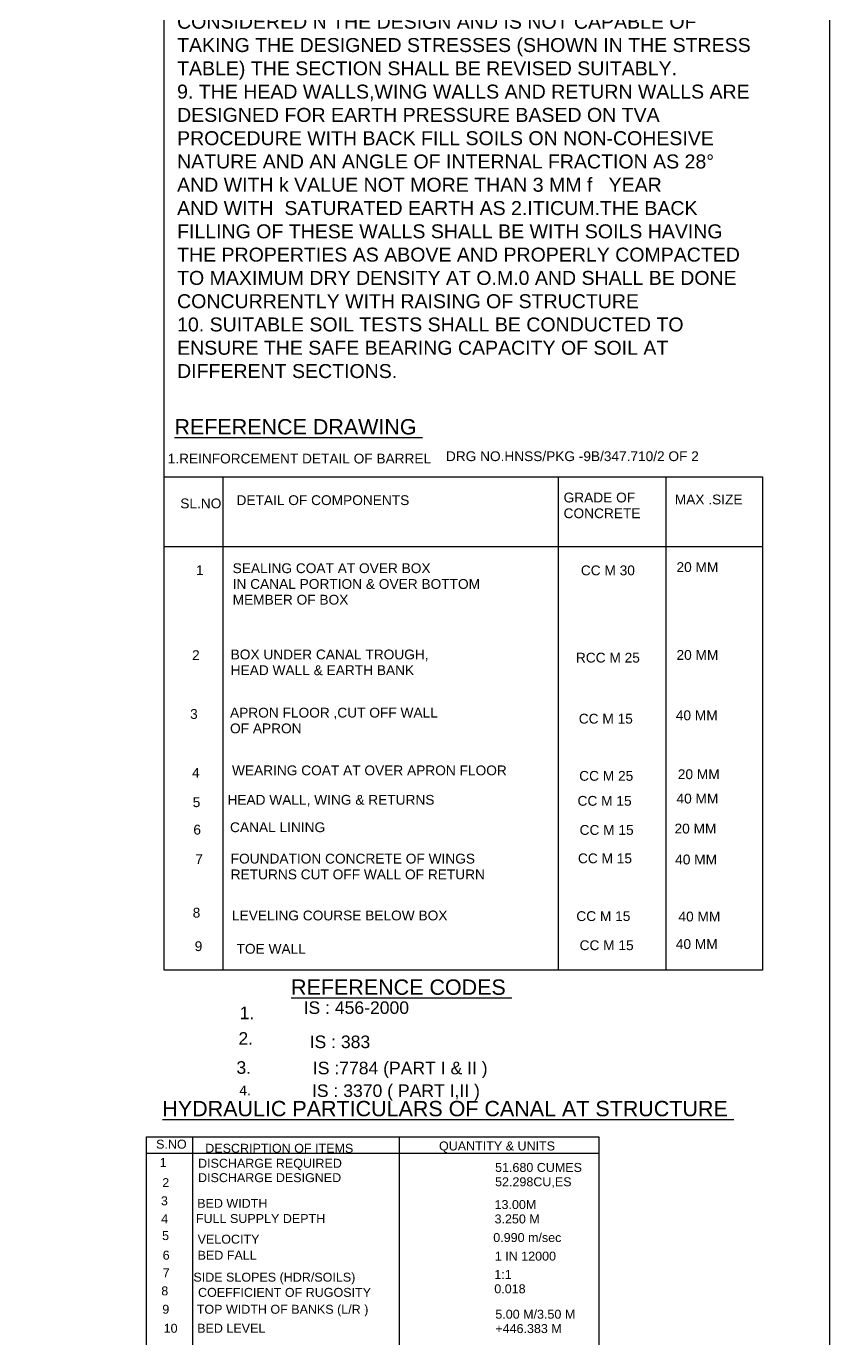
# Model space of a CAD drawing. Header units: millimetres. Extents: x 1715873 to 1731220, y 45608001 to 45618936.
# Drawn here: x 1728344 to 1731220, y 45611723 to 45616421 of the extents above; entities that cross this region are included whole.
import ezdxf

# ---------------------------------------------------------------- set-up
doc = ezdxf.new("R2010")
doc.units = ezdxf.units.MM
doc.header["$MEASUREMENT"] = 0
doc.layers.add('DIMENSION', color=7, linetype='Continuous')
doc.layers.add('TEXT', color=7, linetype='Continuous')
doc.styles.get("Standard").update_dxf_attribs({"font": 'arial.ttf', "height": 35})

msp = doc.modelspace()

# ---------------------------------------------------------------- linework, layer by layer
at = {"layer": 'DIMENSION', "color": 0}
for points in [[(1715872.7, 45608070.8), (1731219.6, 45608070.8), (1731219.6, 45618927.1), (1715872.7, 45618927.1)], [(1728774.1, 45612446.1), (1730393.2, 45612446.1), (1730393.2, 45611587.1), (1728774.1, 45611587.1)]]:
    msp.add_lwpolyline(points, close=True, dxfattribs=at)
for points in [[(1728837.8, 45614807.6), (1728837.8, 45618927.1)], [(1729678.4, 45612446.1), (1729678.4, 45611587.1)]]:
    msp.add_lwpolyline(points, dxfattribs=at)
at = {"layer": 'TEXT', "color": 0}
msp.add_lwpolyline([(1728837.8, 45614807.6), (1730978.6, 45614807.6), (1730978.6, 45613041.8), (1728837.8, 45613041.8)], close=True, dxfattribs=at)
for points in [[(1729048.2, 45614807.6), (1729048.2, 45613041.8)], [(1730248.5, 45613041.8), (1730248.5, 45614807.6)], [(1730633.3, 45614807.6), (1730633.3, 45613041.8)], [(1728837.8, 45614557.9), (1730978.6, 45614557.9)], [(1728939.3, 45612446.1), (1728939.3, 45611587.1)], [(1728774.1, 45612387.6), (1730393.2, 45612387.6)]]:
    msp.add_lwpolyline(points, dxfattribs=at)

# ---------------------------------------------------------------- texts
at = {"layer": 'DIMENSION', "color": 0}
for s, height, p in [('%%UREFERENCE DRAWING ', 55, (1728874.6, 45614959.5)), ('1.REINFORCEMENT DETAIL OF BARREL ', 35, (1728850.5, 45614855.7)), ('DRG NO.HNSS/PKG -9B/347.710/2 OF 2', 35, (1729846.2, 45614864.1)), ('%%UREFERENCE CODES ', 55, (1729291.9, 45612953.9)), ('%%UHYDRAULIC PARTICULARS OF CANAL AT STRUCTURE ', 55, (1728831.3, 45612519.2))]:
    msp.add_text(s, height=height, dxfattribs=at).set_placement(p)
at = {"layer": 'TEXT', "color": 0}
for s, height, p in [('SL.NO ', 35.1, (1728895.4, 45614695.1)), ('DETAIL OF COMPONENTS ', 35.097, (1729096.7, 45614706.8)), ('GRADE OF ', 35.1, (1730267.2, 45614716.2)), ('MAX .SIZE ', 35.1, (1730665.1, 45614709.2)), ('CONCRETE ', 35.1, (1730267.2, 45614659.8)), ('1', 35.1, (1728951.6, 45614456.1)), ('SEALING COAT AT OVER BOX ', 35.097, (1729082.9, 45614463.2)), ('CC M 30', 35.1, (1730328.9, 45614455.5)), ('20 MM', 35.1, (1730671.2, 45614467.2)), ('IN CANAL PORTION & OVER BOTTOM ', 35.097, (1729082.9, 45614406.8)), ('MEMBER OF BOX', 35.097, (1729082.9, 45614350.5)), ('2', 35.1, (1728937.6, 45614152)), ('BOX UNDER CANAL TROUGH,', 35.097, (1729075.8, 45614154.5)), ('RCC M 25', 35.1, (1730311.3, 45614143.1)), ('20 MM', 35.1, (1730671.2, 45614152.8)), ('HEAD WALL & EARTH BANK ', 35.097, (1729075.8, 45614098.1)), ('3', 35.1, (1728930.6, 45613941.5)), ('APRON FLOOR ,CUT OFF WALL', 35.097, (1729073.5, 45613946.3)), ('40 MM', 35.1, (1730668.8, 45613936.7)), ('OF APRON ', 35.1, (1729073.5, 45613889.9)), ('CC M 15', 35.1, (1730321.5, 45613924.6)), ('4', 35.1, (1728937.6, 45613731)), ('WEARING COAT AT OVER APRON FLOOR ', 35.097, (1729080.5, 45613739.6)), ('CC M 25', 35.1, (1730323.1, 45613720)), ('20 MM', 35.1, (1730675.9, 45613726)), ('5', 35.1, (1728939.9, 45613625.7)), ('HEAD WALL, WING & RETURNS', 35.097, (1729064.2, 45613634.3)), ('CC M 15', 35.1, (1730317.2, 45613630.6)), ('40 MM', 35.1, (1730671.2, 45613638.8)), ('6', 35.1, (1728942.3, 45613527.5)), ('CANAL LINING ', 35.097, (1729073.5, 45613536.1)), ('CC M 15', 35.1, (1730324.5, 45613526.4)), ('20 MM', 35.1, (1730664.2, 45613531.3)), ('7', 35.1, (1728949.3, 45613422.2)), ('FOUNDATION CONCRETE OF WINGS ', 35.097, (1729075.9, 45613423.8)), ('CC M 15', 35.1, (1730318.6, 45613424.8)), ('40 MM', 35.1, (1730666.5, 45613420.7)), ('RETURNS CUT OFF WALL OF RETURN ', 35.097, (1729075.9, 45613367.4)), ('8', 35.1, (1728939.9, 45613230.4)), ('LEVELING COURSE BELOW BOX', 35.097, (1729080.5, 45613220.3)), ('CC M 15', 35.1, (1730312.8, 45613218)), ('40 MM', 35.1, (1730678.2, 45613216.6)), ('9', 35.1, (1728947, 45613110.5)), ('TOE WALL ', 35.1, (1729096.9, 45613101)), ('CC M 15', 35.1, (1730324.5, 45613113.8)), ('40 MM', 35.1, (1730668.8, 45613118.1)), ('1.', 45, (1729107.8, 45612866.7)), ('IS : 456-2000', 45, (1729336.7, 45612885.5)), ('2.', 45, (1729103.6, 45612775.1)), ('IS : 383', 45, (1729358.5, 45612763.1)), ('3.', 45, (1729096.4, 45612671.2)), ('IS :7784 (PART I & II )', 45, (1729369.9, 45612669.5)), ('4.', 35.1, (1729106.8, 45612594.2)), ('IS : 3370 ( PART I,II )', 45, (1729366.8, 45612588.3)), ('S.NO ', 32.04, (1728808.9, 45612403.4)), ('DESCRIPTION OF ITEMS ', 32.037, (1728984.9, 45612388.6)), ('QUANTITY & UNITS ', 32.037, (1729821.3, 45612396.9)), ('1', 32, (1728821.6, 45612338)), ('DISCHARGE REQUIRED', 32.037, (1728959, 45612335)), ('51.680 CUMES', 32.037, (1730022, 45612320.1)), ('2', 32, (1728830.9, 45612265.6)), ('DISCHARGE DESIGNED ', 32.037, (1728959, 45612283.5)), ('52.298CU,ES', 32.037, (1730022, 45612268.7)), ('3', 32, (1728826.2, 45612200.5)), ('BED WIDTH ', 32.04, (1728956, 45612191.6)), ('13.00M', 32.04, (1730020.1, 45612187.2)), ('4', 32, (1728827.2, 45612136.5)), ('FULL SUPPLY DEPTH', 32.037, (1728951.5, 45612137.1)), ('3.250 M', 32.04, (1730020.1, 45612135.7)), ('5', 32, (1728830.4, 45612076.1)), ('VELOCITY', 32.04, (1728957.5, 45612063.2)), ('0.990 m/sec', 32.037, (1730015.5, 45612069.2)), ('6', 32, (1728832.5, 45612006)), ('BED FALL ', 32.04, (1728957.5, 45612005.7)), ('1 IN 12000', 32.04, (1730021.1, 45612002.7)), ('7', 32, (1728832.5, 45611942.7)), ('SIDE SLOPES (HDR/SOILS)', 32.037, (1728942.5, 45611927.3)), ('1:1', 32.04, (1730019.2, 45611937.2)), ('8', 32, (1728827.5, 45611878.2)), ('COEFFICIENT OF RUGOSITY', 32.037, (1728959, 45611872.9)), ('0.018', 32.04, (1730019.2, 45611885.7)), ('9', 32, (1728831.2, 45611812.6)), ('TOP WIDTH OF BANKS (L/R )', 32.037, (1728954.5, 45611812.4)), ('5.00 M/3.50 M', 32.037, (1730022.9, 45611794.8)), ('10', 32.04, (1728835.9, 45611744.3)), ('BED LEVEL ', 32.04, (1728956, 45611744.5)), ('+446.383 M', 32.04, (1730022.9, 45611743.3))]:
    msp.add_text(s, height=height, dxfattribs=at).set_placement(p)
at = {"layer": 'TEXT', "color": 0, "insert": (1728884, 45618665.7), "char_height": 50, "attachment_point": 1}
msp.add_mtext_dynamic_manual_height_columns('{\\H1.4444x;\\L\\C256;NOTES AND SPECIFICATIONS\\H0.69231x;\\l\\P1. ALL DIMENSIONS ARE IN MILLIMETERS AND THE\\PLEVELS ARE IN METERS.\\P\\P2. DO NOT SCALE THE DRAWING. ONLY FIGURED\\PDIMENSIONS SHALL BE FOLLOWED.\\P\\P3. 300 THICK SIDE REVETMENT IS PROPOSED FOR THE\\PBANKS BOTH ON U/S & D/S.\\P\\P4.  THE SPEC1FICAT1O1\\\\ S PROPOSED FOR THE VARIOUS\\PCOMPONENTS OF THE STRUCTURE ARE AS FOLLOWS:\\P\\P5. LEVELING COURSE UNDER BOX SHALL BE OF M15\\PGRADE WITH 40mm t/EA WELL GRADED.75mm THICK\\PWEARING COAT IN THE BARREL SHALL BE IN C.0 M35\\PGRADE WITH 20mm MSA WELL GRADED.\\P\\P6. THE BOX UNDER CA NIAL TROUGH SHALL BE IN R.C.0 M-30\\PGRADE WITH 20mm MSA WELL GRADED.\\P7. WEEP HOLES OF SI2E 100 mm 0 WITH REVERSE FILTERS\\PON REAR SIDE ARE TO BE PROVIDED AT 1000 c/c BOTH\\PWAYS AND STAGGEREID IN WINGS,RETURNS AND HEAD\\PWALLS ABOVE F.S.L.\\PS. IF THE STARTA MET WITH AT FOUNDATION LEVEL\\PDURING EXECUTION IS DIFFERENT FROM WHAT IS\\PCONSIDERED N THE DESIGN AND IS NOT CAPABLE OF\\PTAKING THE DESIGNED STRESSES (SHOWN IN THE STRESS\\PTABLE) THE SECTION SHALL BE REVISED SUITABLY.\\P9. THE HEAD WALLS,WING WALLS AND RETURN WALLS ARE\\PDESIGNED FOR EARTH PRESSURE BASED ON TVA\\PPROCEDURE WITH BACK FILL SOILS ON NON-COHESIVE\\PNATURE AND AN ANGLE OF INTERNAL FRACTION AS 28°\\PAND WITH k VALUE NOT MORE THAN 3 MM f   YEAR\\PAND WITH  SATURATED EARTH AS 2.ITICUM.THE BACK\\PFILLING OF THESE WALLS SHALL BE WITH SOILS HAVING\\PTHE PROPERTIES AS ABOVE AND PROPERLY COMPACTED\\PTO MAXIMUM DRY DENSITY AT O.M.0 AND SHALL BE DONE\\PCONCURRENTLY WITH RAISING OF STRUCTURE\\P10. SUITABLE SOIL TESTS SHALL BE CONDUCTED TO\\PENSURE THE SAFE BEARING CAPACITY OF SOIL AT\\PDIFFERENT SECTIONS.}', width=2427.966, gutter_width=450, heights=[0], dxfattribs=at)

doc.saveas('drawing.dxf')
